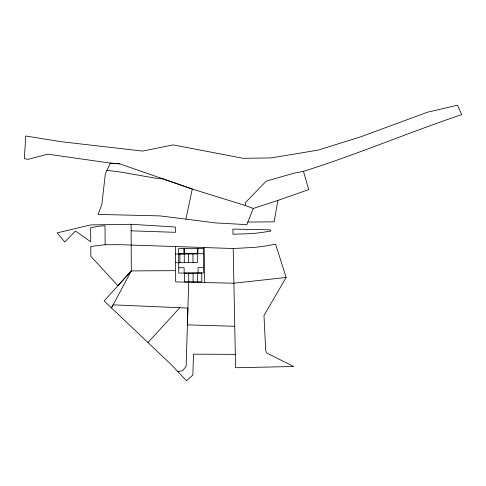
<?xml version="1.0" encoding="UTF-8"?>
<svg xmlns="http://www.w3.org/2000/svg" width="486" height="486" viewBox="0 0 486 486"><rect width="100%" height="100%" fill="white"/><g stroke="black" fill="none" stroke-linecap="round" stroke-linejoin="round"><path stroke-width="0.73" d="M188.677 282.202L187.389 324.867L234.702 326.288M277.907 200.402L253.303 208.433L245.144 205.457L245.788 202.212L266.194 181.169L293.501 173.302L303.446 171.358L308.75 189.589L277.907 200.402L274.11 221.859L247.836 222.035M119.702 163.843L110.358 163.096L105.359 173.575L101.872 204.327L98.057 214.399L159.876 215.899L185.919 219.095L192.268 189.042L119.696 163.831L110.358 163.102L47.81 154.184L28 159.359L24.3 158.624L25.794 136.007L60.841 141.663L142.684 151.091L173.101 144.877L243.115 158.308L271.164 157.907L318.3 150.071L361.25 136.633L427.267 112.272L457.551 105.183L461.7 114.611C408.574 132.508 356.931 154.53 303.446 171.358M253.303 208.433L246.797 224.635L215.019 222.88L185.919 219.095M175.622 270.659L131.299 270.902L111.458 307.911L113.11 304.844L187.9 308.063L186.156 366.25L182.596 370.745L177.755 371.511L171.327 364.7L104.126 300.974L131.299 270.902L131.092 224.277L90.651 224.915L57.111 232.897L64.778 242.016L75.494 230.984L90.736 241.84L90.651 227.709L99.782 226.075L105.025 225.777L105.134 244.768M286.139 277.47L263.977 315.463L265.69 350.521L266.796 353.097L293.738 366.505L235.576 367.732L233.213 248.522L253.315 247.453A200.688 200.688 0 0 0 265.569 246.001L275.611 244.239L286.139 277.47L233.79 283.216L175.683 281.904L175.495 246.566M131.299 270.902L117.891 285.738L90.846 256.322L90.773 246.457L104.454 244.768L120.449 244.683L233.213 248.522M148.011 342.484L179.838 307.717M178.666 253.832L184.036 253.801L184.006 248.474M203.342 253.698L197.972 253.728L197.948 248.395M175.531 254.026L197.31 253.911L197.359 262.622L175.58 262.738M178.745 267.774L184.109 267.743L184.139 273.071M203.415 267.64L198.051 267.665L198.075 272.998M235.291 354.349L193.489 354.173L192.863 375.052L186.503 380.817L177.755 371.511M131.123 230.814L175.416 232.332L175.385 227.035L131.092 224.277M106.926 170.282L121.457 172.196L155.818 178.24L163.102 178.921L192.268 189.042L245.144 205.457M204.169 247.526L204.721 282.56M197.28 248.401L197.31 253.625L184.243 253.698L184.212 248.474M197.413 273.077L197.462 281.789M192.954 253.935L193.003 262.647M193.057 273.102L193.106 281.813M188.598 253.959L188.647 262.671M188.702 273.126L188.75 281.837M184.243 253.984L184.291 262.695M179.887 254.002L179.935 262.719M270.672 230.996L265.781 231.858A188.161 188.161 0 0 1 252.1 233.566L232.976 234.258L232.891 229.131L270.173 229.811L270.672 230.996M203.312 248.37L178.641 248.498L178.769 273.102L203.446 272.968L203.312 248.37M201.769 273.053L184.346 273.15L184.394 281.862L201.818 281.765L201.769 273.053"/></g></svg>
